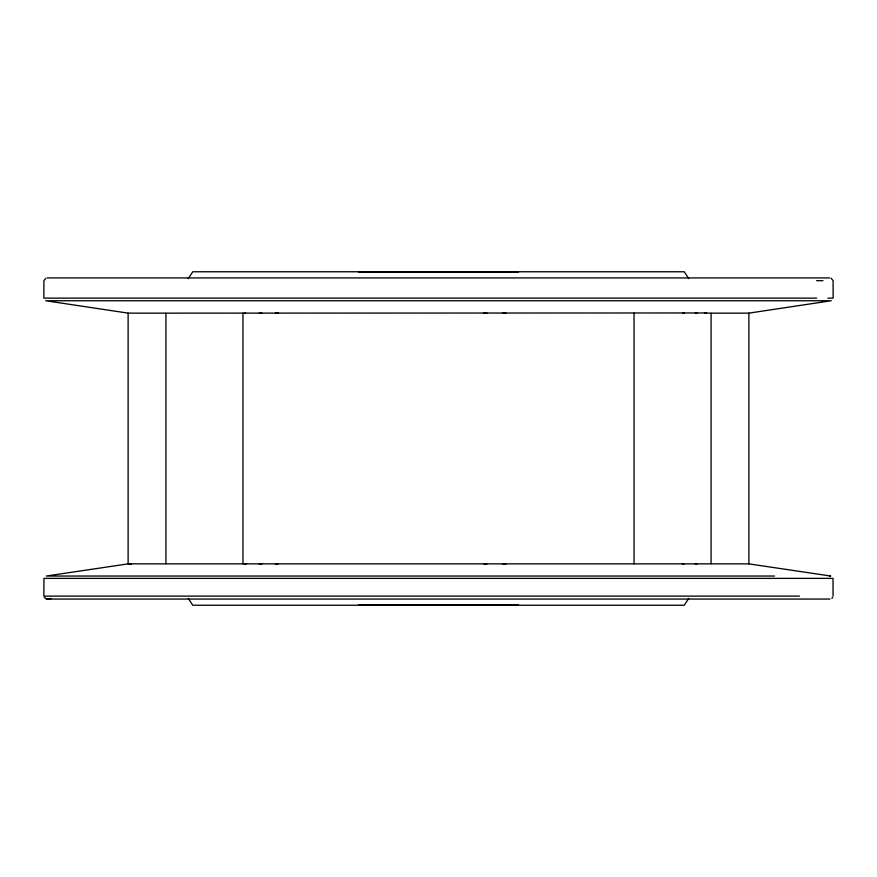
<?xml version="1.0" encoding="UTF-8"?>
<svg xmlns="http://www.w3.org/2000/svg" width="877" height="877" viewBox="0 0 877 877"><rect width="100%" height="100%" fill="white"/><g stroke="black" fill="none" stroke-linecap="round" stroke-linejoin="round"><path stroke-width="1.32" d="M188.281 278.59L192.743 271.771L684.257 271.771L688.719 278.59M688.719 598.41L684.257 605.229L192.743 605.229L188.281 598.41M832.722 597.336L831.867 598.322M518.285 272.045L358.671 272.045M165.523 313.144L128.119 313.144L128.119 563.856L165.523 563.856M45.889 278.228L43.894 280.684L43.85 298.136L816.662 298.136M244.771 563.856L245.604 563.856M244.771 313.144L245.604 313.144M695.209 313.144L697.029 313.144M706.643 312.957L165.928 313.144L165.928 563.856L711.072 563.856L711.072 313.144L704.483 313.144M697.029 563.856L695.209 563.856M682.843 313.144L684.203 313.144M259.252 313.144L261.894 313.144M483.764 313.144L486.943 313.144M682.295 563.856L684.203 563.856M278.119 563.856L275.378 563.856M748.794 313.144L831.253 300.745L45.747 300.745L128.206 313.144M128.206 563.856L46.295 576.036L774.523 576.036M51.195 598.454L46.941 599.057L829.971 599.057M261.894 563.856L259.252 563.856M502.729 313.144L505.865 313.144M275.378 313.144L278.228 313.144L276.924 312.957M245.198 563.977L246.152 563.856M505.865 563.856L502.729 563.856M483.764 563.856L486.943 563.856M128.908 564.043L131.397 563.856M47.303 277.921L829.697 277.921M816.619 280.684L822.988 280.684M827.877 298.136L833.15 298.136L833.106 280.684L831.111 278.228M711.477 313.144L748.881 313.144L748.881 563.856L711.477 563.856M829.368 576.036L830.705 576.036L748.794 563.856M799.484 596.108L43.85 596.108L43.96 578.371L833.04 578.371L833.051 596.108M44.278 597.336L46.503 598.925M358.671 604.955L518.285 604.955M682.843 563.856L683.501 563.977M46.295 598.925L47.139 599.057M634.038 313.144L634.038 563.856M242.962 313.144L242.962 563.856"/></g></svg>
